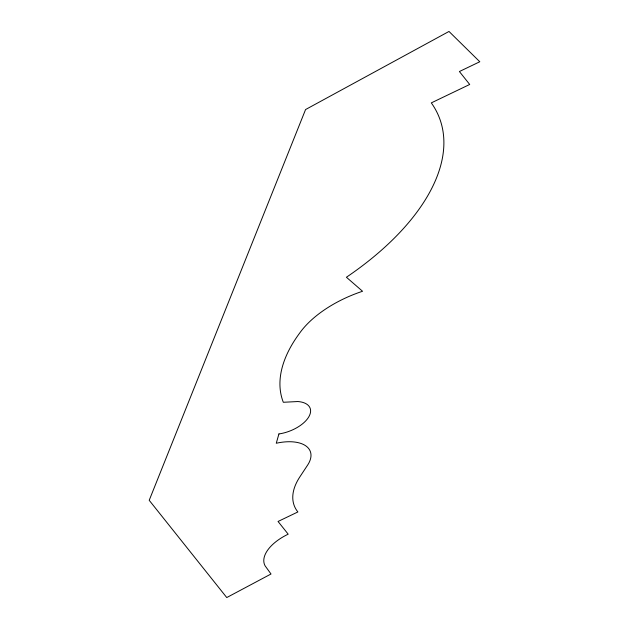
<?xml version="1.0" encoding="UTF-8"?>
<svg xmlns="http://www.w3.org/2000/svg" width="629" height="629" viewBox="0 0 629 629"><rect width="100%" height="100%" fill="white"/><g stroke="black" fill="none" stroke-linecap="round" stroke-linejoin="round"><path stroke-width="0.94" d="M278.922 433.939L276.273 443.248A39.541 20.419 -20.7 0 1 307.612 465.114L299.884 476.837A83.17 42.961 -20.7 0 0 297.879 511.959L278.049 521.465L288.184 534.178A39.171 20.23 -20.7 0 0 265.116 565.856L271.013 574.002L226.754 597.55L149.207 500.299L305.568 109.548L448.996 31.45L479.793 61.752L459.398 71.533L469.706 84.467L431.305 102.881A247.158 127.663 -20.7 0 1 346.406 277.247L362.556 291.266A84.239 43.511 -20.7 0 0 299.679 333.071A180.617 93.296 -20.7 0 0 283.317 402.277L297.871 401.538A27.487 14.2 -20.7 0 1 308.784 416.87A27.487 14.2 -20.7 0 1 278.922 433.939"/></g></svg>
